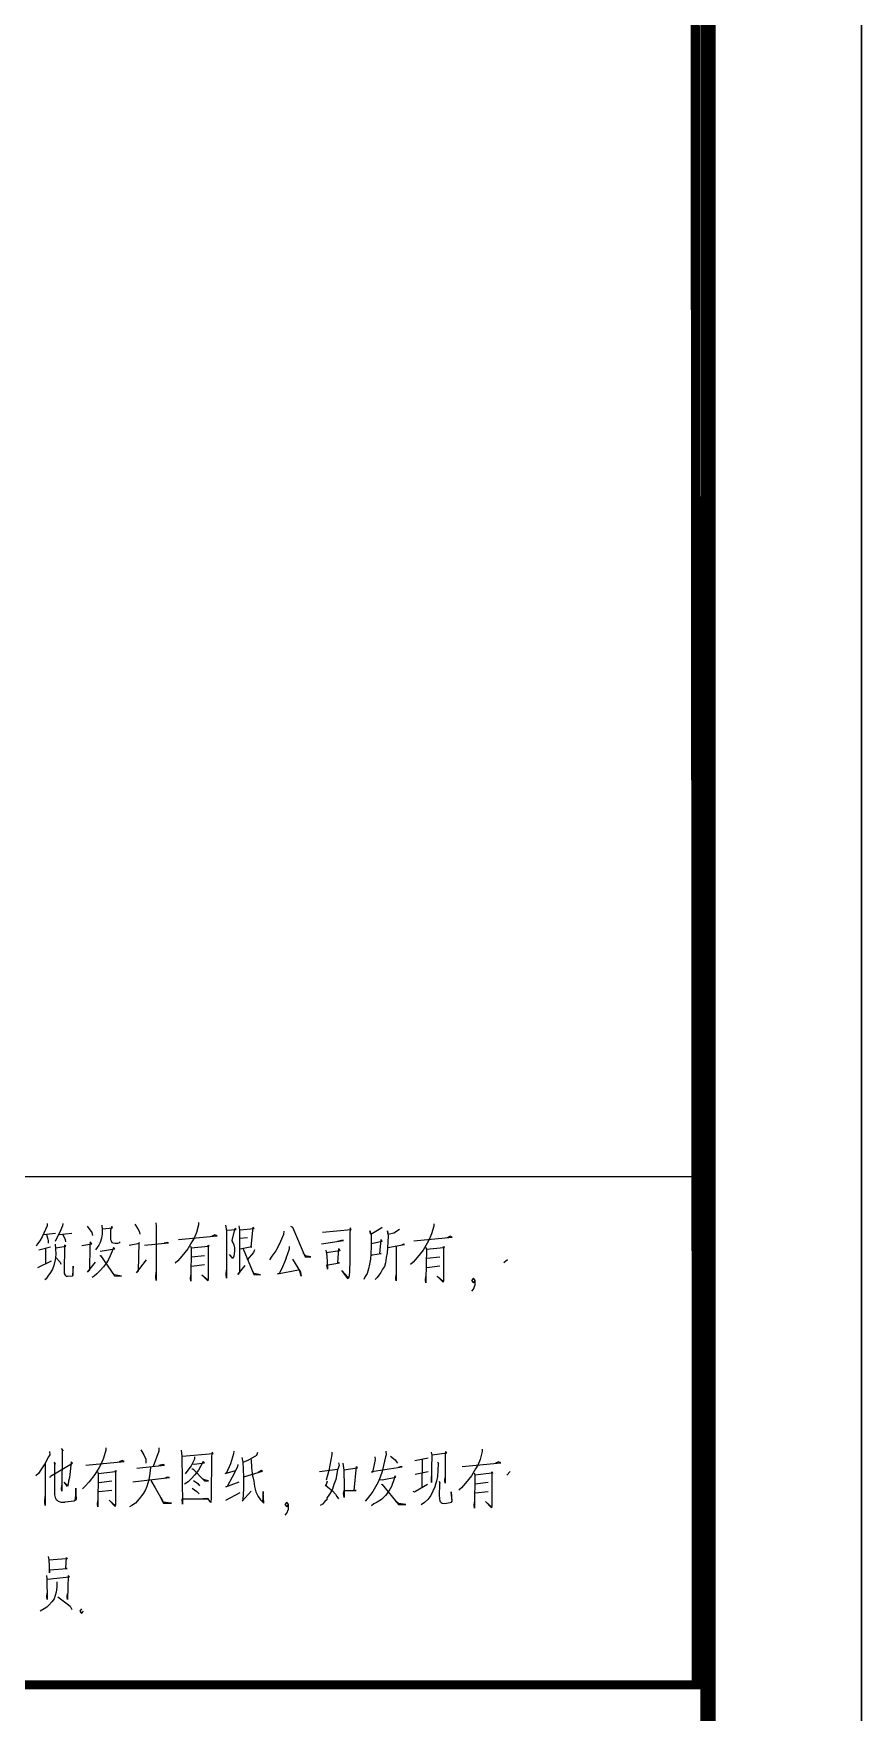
# Model space of a CAD drawing. Extents: x 12152 to 491505, y 111028 to 412681.
# Drawn here: x 486107 to 491505, y 196142 to 207091 of the extents above; entities that cross this region are included whole.
import ezdxf

# ---------------------------------------------------------------- set-up
doc = ezdxf.new("R2010")
doc.units = 0
doc.header["$LTSCALE"] = 1000
doc.header["$MEASUREMENT"] = 0
doc.layers.add('PUB_TITLE', color=4, linetype='Continuous')
doc.layers.add('yichutu', color=7, linetype='Continuous', true_color=0xffffff, plot=False)

# ---------------------------------------------------------------- blocks, each defined once
blk = doc.blocks.new('yct-1051-594-105100-59400-100-1002.0')
at = {"layer": 'yichutu', "color": 7, "true_color": 0xffffff}
blk.add_lwpolyline([(0, 0), (0, 59400), (105100, 59400), (105100, 0)], close=True, dxfattribs=at)

msp = doc.modelspace()

# ---------------------------------------------------------------- linework, layer by layer
at = {"layer": 'PUB_TITLE'}
for p, q in [((482028.7, 199636.3), (490428.7, 199636.3)), ((486195.4, 199316.4), (486161.5, 199243.9)), ((486195.4, 199331.6), (486195.4, 199316.4)), ((486277.6, 199274.1), (486258.3, 199237.8)), ((486294.5, 199316.4), (486277.6, 199274.1)), ((486297, 199331.6), (486294.5, 199316.4)), ((486456.6, 199313.4), (486485.6, 199271.1)), ((486485.6, 199271.1), (486490.5, 199252.9)), ((486551, 199319.5), (486553.4, 199292.3)), ((486553.4, 199292.3), (486553.4, 199262)), ((486555.8, 199295.3), (486621.1, 199301.3)), ((486616.3, 199310.4), (486609, 199286.2)), ((486609, 199286.2), (486609, 199265)), ((486621.1, 199301.3), (486616.3, 199310.4)), ((486766.2, 199325.5), (486785.6, 199295.3)), ((486785.6, 199295.3), (486795.3, 199280.2)), ((486795.3, 199280.2), (486800.1, 199262)), ((486904.1, 199334.6), (486906.5, 199313.4)), ((486906.5, 199313.4), (486906.5, 198959.7)), ((487167.8, 199271.1), (487153.3, 199234.8)), ((487182.3, 199322.5), (487167.8, 199271.1)), ((487182.3, 199337.6), (487182.3, 199322.5)), ((487358.9, 199319.5), (487363.7, 199283.2)), ((487363.7, 199283.2), (487363.7, 198974.8)), ((487366.1, 199286.2), (487426.6, 199292.3)), ((487419.3, 199298.3), (487400, 199222.7)), ((487426.6, 199292.3), (487419.3, 199298.3)), ((487445.9, 199316.4), (487448.4, 199289.2)), ((487448.4, 199289.2), (487448.4, 199011.1)), ((487450.8, 199289.2), (487545.1, 199298.3)), ((487535.4, 199307.4), (487523.3, 199177.4)), ((487545.1, 199298.3), (487535.4, 199307.4)), ((487738.6, 199280.2), (487736.2, 199259)), ((487782.2, 199313.4), (487794.3, 199307.4)), ((487794.3, 199307.4), (487876.5, 199113.9)), ((487990.5, 199274.3), (488176.8, 199292.5)), ((488171.9, 199301.5), (488169.5, 199256.2)), ((488176.8, 199292.5), (488171.9, 199301.5)), ((488300.1, 199283.4), (488307.4, 199259.2)), ((488305, 199259.2), (488300.1, 199283.4)), ((488370.3, 199298.5), (488305, 199259.2)), ((488379.9, 199304.5), (488370.3, 199298.5)), ((488413.8, 199283.4), (488418.6, 199247.1)), ((488418.6, 199259.2), (488413.8, 199283.4)), ((488493.6, 199292.5), (488454.9, 199268.3)), ((488716.2, 199313.6), (488701.7, 199262.2)), ((488716.2, 199328.7), (488716.2, 199313.6)), ((486132.5, 199198.5), (486122.8, 199183.4)), ((486147, 199216.7), (486132.5, 199198.5)), ((486139.7, 199159.2), (486217.1, 199177.4)), ((486161.5, 199243.9), (486147, 199216.7)), ((486171.2, 199259), (486248.6, 199268.1)), ((486183.3, 199165.3), (486183.3, 199065.5)), ((486190.5, 199259), (486200.2, 199228.8)), ((486200.2, 199228.8), (486202.6, 199219.7)), ((486202.6, 199219.7), (486202.6, 199201.5)), ((486258.3, 199237.8), (486246.2, 199213.6)), ((486246.2, 199195.5), (486248.6, 199168.3)), ((486248.6, 199168.3), (486251, 199129)), ((486251, 199171.3), (486316.3, 199183.4)), ((486272.8, 199259), (486355, 199268.1)), ((486297, 199259), (486311.5, 199225.7)), ((486309.1, 199171.3), (486306.6, 199026.2)), ((486309.1, 199189.5), (486309.1, 199171.3)), ((486316.3, 199183.4), (486309.1, 199189.5)), ((486311.5, 199225.7), (486313.9, 199210.6)), ((486420.3, 199186.4), (486485.6, 199198.5)), ((486473.5, 199186.4), (486471.1, 199026.2)), ((486476, 199210.6), (486473.5, 199186.4)), ((486485.6, 199198.5), (486476, 199210.6)), ((486521.9, 199174.3), (486509.8, 199159.2)), ((486531.6, 199189.5), (486521.9, 199174.3)), ((486541.3, 199207.6), (486531.6, 199189.5)), ((486548.5, 199234.8), (486541.3, 199207.6)), ((486541.3, 199150.1), (486635.6, 199165.3)), ((486553.4, 199262), (486548.5, 199234.8)), ((486609, 199265), (486609, 199246.9)), ((486609, 199246.9), (486609, 199225.7)), ((486609, 199225.7), (486611.4, 199216.7)), ((486611.4, 199216.7), (486616.3, 199207.6)), ((486616.3, 199207.6), (486625.9, 199204.6)), ((486628.4, 199174.3), (486618.7, 199150.1)), ((486625.9, 199204.6), (486638, 199201.5)), ((486635.6, 199165.3), (486628.4, 199174.3)), ((486638, 199201.5), (486655, 199201.5)), ((486655, 199201.5), (486664.6, 199204.6)), ((486664.6, 199204.6), (486671.9, 199210.6)), ((486729.9, 199189.5), (486797.7, 199201.5)), ((486792.8, 199207.6), (486788, 199020.1)), ((486797.7, 199201.5), (486792.8, 199207.6)), ((486829.1, 199189.5), (486986.4, 199204.6)), ((486976.7, 199207.6), (486957.3, 199201.5)), ((486986.4, 199204.6), (486976.7, 199207.6)), ((487051.7, 199225.7), (487303.2, 199249.9)), ((487112.1, 199165.3), (487073.4, 199116.9)), ((487138.7, 199210.6), (487112.1, 199165.3)), ((487129.1, 199183.4), (487133.9, 199171.3)), ((487133.9, 199171.3), (487131.5, 198971.8)), ((487133.9, 199171.3), (487245.2, 199183.4)), ((487153.3, 199234.8), (487138.7, 199210.6)), ((487245.2, 199189.5), (487250, 199183.4)), ((487245.2, 199183.4), (487245.2, 199189.5)), ((487250, 199183.4), (487245.2, 199180.4)), ((487245.2, 199180.4), (487245.2, 198968.7)), ((487288.7, 199256), (487269.4, 199246.9)), ((487303.2, 199249.9), (487288.7, 199256)), ((487400, 199222.7), (487400, 199216.7)), ((487400, 199216.7), (487404.8, 199207.6)), ((487404.8, 199207.6), (487412.1, 199192.5)), ((487412.1, 199192.5), (487416.9, 199171.3)), ((487416.9, 199171.3), (487416.9, 199153.2)), ((487501.6, 199237.8), (487450.8, 199231.8)), ((487530.6, 199177.4), (487453.2, 199162.2)), ((487472.6, 199165.3), (487542.7, 198999)), ((487523.3, 199177.4), (487530.6, 199177.4)), ((487709.6, 199198.5), (487685.4, 199153.2)), ((487736.2, 199259), (487709.6, 199198.5)), ((487772.5, 199162.2), (487750.7, 199101.8)), ((487772.5, 199180.4), (487772.5, 199162.2)), ((487983.2, 199198.7), (488128.4, 199219.9)), ((488113.9, 199219.9), (488087.3, 199213.8)), ((488089.7, 199074.7), (488096.9, 199168.5)), ((488096.9, 199168.5), (488104.2, 199153.4)), ((488128.4, 199219.9), (488113.9, 199219.9)), ((488169.5, 199256.2), (488169.5, 199086.8)), ((488307.4, 199180.6), (488305, 199132.2)), ((488307.4, 199259.2), (488307.4, 199180.6)), ((488377.5, 199213.8), (488309.8, 199198.7)), ((488365.4, 199132.2), (488372.7, 199225.9)), ((488372.7, 199225.9), (488377.5, 199213.8)), ((488413.8, 199171.5), (488411.4, 199138.2)), ((488416.2, 199210.8), (488413.8, 199171.5)), ((488418.6, 199247.1), (488416.2, 199210.8)), ((488416.2, 199174.5), (488525.1, 199192.7)), ((488454.9, 199268.3), (488418.6, 199259.2)), ((488471.9, 199180.6), (488471.9, 198956.8)), ((488517.8, 199195.7), (488505.7, 199189.6)), ((488525.1, 199192.7), (488517.8, 199195.7)), ((488585.5, 199216.9), (488837.1, 199241)), ((488672.6, 199201.7), (488646, 199156.4)), ((488662.9, 199174.5), (488667.8, 199162.4)), ((488667.8, 199162.4), (488665.4, 198962.9)), ((488667.8, 199162.4), (488779.1, 199174.5)), ((488687.1, 199225.9), (488672.6, 199201.7)), ((488701.7, 199262.2), (488687.1, 199225.9)), ((488779.1, 199180.6), (488783.9, 199174.5)), ((488779.1, 199174.5), (488779.1, 199180.6)), ((488783.9, 199174.5), (488779.1, 199171.5)), ((488779.1, 199171.5), (488779.1, 198959.9)), ((488822.6, 199247.1), (488803.2, 199238)), ((488837.1, 199241), (488822.6, 199247.1)), ((486134.9, 199044.3), (486224.4, 199086.6)), ((486238.9, 199056.4), (486229.2, 199032.2)), ((486246.2, 199092.7), (486238.9, 199056.4)), ((486251, 199129), (486246.2, 199092.7)), ((486251, 199107.8), (486280, 199077.6)), ((486280, 199077.6), (486284.9, 199065.5)), ((486364.7, 199053.4), (486359.9, 198992.9)), ((486364.7, 198992.9), (486364.7, 199053.4)), ((486459, 199014.1), (486509.8, 199077.6)), ((486538.9, 199122.9), (486543.7, 199122.9)), ((486543.7, 199122.9), (486633.2, 198989.9)), ((486582.4, 199074.6), (486563, 199047.3)), ((486594.5, 199095.7), (486582.4, 199074.6)), ((486606.6, 199119.9), (486594.5, 199095.7)), ((486618.7, 199150.1), (486606.6, 199119.9)), ((486778.3, 199008), (486843.6, 199092.7)), ((487046.8, 199086.6), (487029.9, 199071.5)), ((487073.4, 199116.9), (487046.8, 199086.6)), ((487221, 199119.9), (487136.3, 199110.8)), ((487136.3, 199053.4), (487221, 199062.5)), ((487383.1, 199129), (487404.8, 199104.8)), ((487404.8, 199101.8), (487383.1, 199129)), ((487412.1, 199116.9), (487404.8, 199101.8)), ((487414.5, 199132), (487412.1, 199116.9)), ((487416.9, 199153.2), (487414.5, 199132)), ((487438.7, 198999), (487487.1, 199056.4)), ((487540.3, 199141.1), (487499.2, 199092.7)), ((487547.5, 199159.2), (487540.3, 199141.1)), ((487661.2, 199116.9), (487644.3, 199092.7)), ((487685.4, 199153.2), (487661.2, 199116.9)), ((487731.4, 199053.4), (487707.2, 199002)), ((487753.1, 199104.8), (487731.4, 199053.4)), ((487750.7, 199101.8), (487753.1, 199104.8)), ((487794.3, 199098.7), (487847.5, 199014.1)), ((487878.9, 199119.9), (487864.4, 199141.1)), ((487876.5, 199113.9), (487881.3, 199113.9)), ((487915.2, 199113.9), (487878.9, 199119.9)), ((487881.3, 199113.9), (487915.2, 199113.9)), ((488013.2, 199157.5), (488018, 199121.2)), ((488104.2, 199153.4), (488014.7, 199138.2)), ((488014.7, 199059.6), (488101.8, 199074.7)), ((488018, 199121.2), (488022.9, 199033.5)), ((488022.9, 199033.5), (488020.5, 199054.7)), ((488101.8, 199074.7), (488089.7, 199074.7)), ((488169.5, 199086.8), (488167.1, 199020.3)), ((488297.7, 199065.7), (488290.4, 199035.4)), ((488302.5, 199098.9), (488297.7, 199065.7)), ((488305, 199132.2), (488302.5, 199098.9)), ((488312.2, 199123.1), (488317, 199126.2)), ((488317, 199126.2), (488372.7, 199135.2)), ((488372.7, 199135.2), (488365.4, 199132.2)), ((488401.7, 199074.7), (488394.5, 199050.6)), ((488406.5, 199108), (488401.7, 199074.7)), ((488411.4, 199138.2), (488406.5, 199108)), ((488580.7, 199077.8), (488563.8, 199062.7)), ((488607.3, 199108), (488580.7, 199077.8)), ((488646, 199156.4), (488607.3, 199108)), ((488754.9, 199111), (488670.2, 199102)), ((488670.2, 199044.5), (488754.9, 199053.6)), ((489197.5, 199092.9), (489173.3, 199074.7)), ((486188.1, 198968.7), (486180.9, 198962.7)), ((486200.2, 198986.9), (486188.1, 198968.7)), ((486217.1, 199011.1), (486200.2, 198986.9)), ((486229.2, 199032.2), (486217.1, 199011.1)), ((486306.6, 199026.2), (486306.6, 199005)), ((486306.6, 199005), (486311.5, 198992.9)), ((486311.5, 198992.9), (486318.7, 198986.9)), ((486318.7, 198986.9), (486328.4, 198986.9)), ((486328.4, 198986.9), (486359.9, 198989.9)), ((486359.9, 198989.9), (486364.7, 198992.9)), ((486471.1, 199026.2), (486459, 199014.1)), ((486502.6, 198986.9), (486488.1, 198977.8)), ((486519.5, 199002), (486502.6, 198986.9)), ((486541.3, 199023.2), (486519.5, 199002)), ((486563, 199047.3), (486541.3, 199023.2)), ((486633.2, 198995.9), (486621.1, 199008)), ((486679.2, 198986.9), (486633.2, 198995.9)), ((486633.2, 198989.9), (486679.2, 198986.9)), ((486788, 199020.1), (486778.3, 199008)), ((486904.1, 198983.8), (486906.5, 199014.1)), ((486906.5, 198959.7), (486904.1, 198983.8)), ((487129.1, 198971.8), (487131.5, 198992.9)), ((487131.5, 198953.6), (487129.1, 198971.8)), ((487131.5, 198971.8), (487131.5, 198953.6)), ((487204.1, 198995.9), (487242.8, 198962.7)), ((487242.8, 198956.6), (487204.1, 198995.9)), ((487245.2, 198968.7), (487242.8, 198956.6)), ((487361.3, 198999), (487363.7, 199026.2)), ((487363.7, 198974.8), (487361.3, 198999)), ((487448.4, 199011.1), (487438.7, 198999)), ((487542.7, 199005), (487533, 199023.2)), ((487586.2, 198995.9), (487542.7, 199005)), ((487542.7, 198999), (487586.2, 198995.9)), ((487697.5, 199002), (487833, 199029.2)), ((487707.2, 199002), (487697.5, 199002)), ((487852.3, 198986.9), (487842.6, 199020.1)), ((487847.5, 199014.1), (487852.3, 198986.9)), ((488116.3, 199023.3), (488157.4, 198978)), ((488157.4, 198968.9), (488116.3, 199023.3)), ((488159.8, 198975), (488157.4, 198968.9)), ((488164.7, 198990.1), (488159.8, 198975)), ((488167.1, 199020.3), (488164.7, 198990.1)), ((488268.7, 198984), (488259, 198965.9)), ((488280.8, 199005.2), (488268.7, 198984)), ((488290.4, 199035.4), (488280.8, 199005.2)), ((488346.1, 198978), (488334, 198965.9)), ((488358.2, 198993.1), (488346.1, 198978)), ((488370.3, 199011.3), (488358.2, 198993.1)), ((488382.4, 199032.4), (488370.3, 199011.3)), ((488394.5, 199050.6), (488382.4, 199032.4)), ((488469.4, 198971.9), (488471.9, 198996.1)), ((488471.9, 198956.8), (488469.4, 198971.9)), ((488662.9, 198962.9), (488665.4, 198984)), ((488665.4, 198944.7), (488662.9, 198962.9)), ((488665.4, 198962.9), (488665.4, 198944.7)), ((488737.9, 198987.1), (488776.6, 198953.8)), ((488776.6, 198947.8), (488737.9, 198987.1)), ((488779.1, 198959.9), (488776.6, 198947.8)), ((488975, 198975), (488962.9, 198959.9)), ((488962.9, 198959.9), (488975, 198944.7)), ((488987.1, 198959.9), (488975, 198975)), ((488975, 198944.7), (488987.1, 198959.9)), ((488987.1, 198929.6), (488987.1, 198959.9)), ((488965.3, 198890.3), (488975, 198902.4)), ((488975, 198902.4), (488987.1, 198929.6)), ((486286.7, 197864), (486298.8, 197848.9)), ((486294, 197851.9), (486291.6, 197585.8)), ((486298.8, 197848.9), (486294, 197851.9)), ((486577, 197851.9), (486562.5, 197800.5)), ((486577, 197867), (486577, 197851.9)), ((486806.8, 197854.9), (486826.1, 197821.7)), ((486922.9, 197867), (486922.9, 197845.8)), ((487068, 197851.9), (487072.9, 197812.6)), ((489032.5, 197858.1), (489032.5, 197843)), ((486180.3, 197764.2), (486153.7, 197724.9)), ((486204.5, 197809.6), (486180.3, 197764.2)), ((486182.7, 197764.2), (486182.7, 197492.1)), ((486211.7, 197821.7), (486204.5, 197809.6)), ((486209.3, 197842.8), (486211.7, 197821.7)), ((486216.6, 197682.6), (486359.3, 197767.2)), ((486240.8, 197776.3), (486248, 197761.2)), ((486243.2, 197767.2), (486243.2, 197582.8)), ((486248, 197761.2), (486243.2, 197767.2)), ((486352, 197776.3), (486344.8, 197712.8)), ((486359.3, 197767.2), (486352, 197776.3)), ((486446.4, 197755.1), (486697.9, 197779.3)), ((486533.5, 197740), (486506.8, 197694.7)), ((486548, 197764.2), (486533.5, 197740)), ((486562.5, 197800.5), (486548, 197764.2)), ((486683.4, 197785.4), (486664.1, 197776.3)), ((486697.9, 197779.3), (486683.4, 197785.4)), ((486780.2, 197734), (486959.2, 197755.1)), ((486826.1, 197821.7), (486838.2, 197794.4)), ((486838.2, 197794.4), (486838.2, 197767.2)), ((486869.7, 197740), (486864.8, 197700.7)), ((486922.9, 197845.8), (486886.6, 197746.1)), ((486951.9, 197758.2), (486922.9, 197752.1)), ((486959.2, 197755.1), (486951.9, 197758.2)), ((487072.9, 197812.6), (487077.7, 197501.2)), ((487075.3, 197812.6), (487278.5, 197830.7)), ((487133.3, 197749.1), (487106.7, 197712.8)), ((487155.1, 197794.4), (487133.3, 197749.1)), ((487143, 197764.2), (487152.7, 197761.2)), ((487152.7, 197761.2), (487220.4, 197770.3)), ((487155.1, 197809.6), (487155.1, 197794.4)), ((487213.2, 197779.3), (487181.7, 197721.9)), ((487220.4, 197770.3), (487213.2, 197779.3)), ((487266.4, 197812.6), (487264, 197540.5)), ((487271.2, 197839.8), (487266.4, 197812.6)), ((487278.5, 197830.7), (487271.2, 197839.8)), ((487389.7, 197764.2), (487363.1, 197700.7)), ((487409.1, 197827.7), (487389.7, 197764.2)), ((487435.7, 197743), (487401.8, 197676.5)), ((487411.5, 197845.8), (487409.1, 197827.7)), ((487438.1, 197758.2), (487435.7, 197743)), ((487464.7, 197803.5), (487472, 197773.3)), ((487472, 197773.3), (487474.4, 197679.5)), ((487503.4, 197785.4), (487474.4, 197773.3)), ((487559.1, 197818.6), (487503.4, 197785.4)), ((487525.2, 197791.4), (487527.6, 197737)), ((487566.3, 197836.8), (487559.1, 197818.6)), ((488050.4, 197824.9), (488031.1, 197719.1)), ((488050.4, 197840), (488050.4, 197824.9)), ((488098.8, 197752.3), (488089.1, 197725.1)), ((488093.9, 197770.5), (488098.8, 197752.3)), ((488123, 197767.4), (488130.2, 197722.1)), ((488198, 197589), (488212.5, 197746.3)), ((488212.5, 197746.3), (488217.3, 197734.2)), ((488311.6, 197713), (488510, 197743.2)), ((488333.4, 197791.6), (488316.5, 197707)), ((488331, 197809.8), (488333.4, 197791.6)), ((488389, 197752.3), (488379.4, 197713)), ((488401.1, 197809.8), (488389, 197752.3)), ((488406, 197821.9), (488401.1, 197809.8)), ((488403.6, 197846), (488406, 197821.9)), ((488435, 197812.8), (488464, 197788.6)), ((488464, 197788.6), (488473.7, 197776.5)), ((488473.7, 197776.5), (488478.5, 197767.4)), ((488497.9, 197743.2), (488483.4, 197740.2)), ((488510, 197743.2), (488497.9, 197743.2)), ((488679.3, 197800.7), (488592.2, 197782.5)), ((488640.6, 197788.6), (488638.2, 197610.2)), ((488698.7, 197840), (488703.5, 197818.8)), ((488703.5, 197818.8), (488701.1, 197734.2)), ((488705.9, 197821.9), (488800.3, 197833.9)), ((488739.8, 197773.5), (488749.5, 197764.4)), ((488744.6, 197764.4), (488742.2, 197719.1)), ((488749.5, 197764.4), (488744.6, 197764.4)), ((488793, 197843), (488790.6, 197827.9)), ((488790.6, 197827.9), (488790.6, 197676.7)), ((488800.3, 197833.9), (488793, 197843)), ((488901.9, 197746.3), (489153.4, 197770.5)), ((489003.4, 197755.3), (488988.9, 197731.1)), ((489018, 197791.6), (489003.4, 197755.3)), ((489032.5, 197843), (489018, 197791.6)), ((489138.9, 197776.5), (489119.6, 197767.4)), ((489153.4, 197770.5), (489138.9, 197776.5)), ((486139.2, 197700.7), (486122.2, 197685.6)), ((486153.7, 197724.9), (486139.2, 197700.7)), ((486209.3, 197679.5), (486214.2, 197676.5)), ((486214.2, 197676.5), (486216.6, 197682.6)), ((486306.1, 197643.3), (486327.8, 197622.1)), ((486327.8, 197616.1), (486306.1, 197643.3)), ((486332.7, 197631.2), (486327.8, 197616.1)), ((486327.8, 197622.1), (486330.3, 197628.1)), ((486335.1, 197649.3), (486332.7, 197631.2)), ((486339.9, 197673.5), (486335.1, 197649.3)), ((486344.8, 197712.8), (486339.9, 197673.5)), ((486468.1, 197646.3), (486441.5, 197616.1)), ((486506.8, 197694.7), (486468.1, 197646.3)), ((486523.8, 197712.8), (486528.6, 197700.7)), ((486528.6, 197700.7), (486526.2, 197501.2)), ((486528.6, 197700.7), (486639.9, 197712.8)), ((486615.7, 197649.3), (486531, 197640.2)), ((486639.9, 197718.9), (486644.7, 197712.8)), ((486639.9, 197712.8), (486639.9, 197718.9)), ((486644.7, 197712.8), (486639.9, 197709.8)), ((486639.9, 197709.8), (486639.9, 197498.1)), ((486753.6, 197646.3), (486993, 197673.5)), ((486857.6, 197658.4), (486845.5, 197616.1)), ((486864.8, 197700.7), (486857.6, 197658.4)), ((486872.1, 197655.4), (486898.7, 197607)), ((486978.5, 197676.5), (486959.2, 197667.5)), ((486990.6, 197673.5), (486978.5, 197676.5)), ((487114, 197646.3), (487089.8, 197631.2)), ((487106.7, 197712.8), (487094.6, 197697.7)), ((487135.8, 197667.5), (487114, 197646.3)), ((487157.5, 197691.6), (487135.8, 197667.5)), ((487138.2, 197731), (487145.4, 197731)), ((487145.4, 197731), (487220.4, 197652.3)), ((487150.3, 197655.4), (487176.9, 197634.2)), ((487181.7, 197721.9), (487157.5, 197691.6)), ((487176.9, 197634.2), (487189, 197619.1)), ((487220.4, 197658.4), (487208.3, 197664.4)), ((487247, 197652.3), (487220.4, 197658.4)), ((487220.4, 197652.3), (487247, 197652.3)), ((487355.9, 197700.7), (487423.6, 197718.9)), ((487363.1, 197700.7), (487355.9, 197700.7)), ((487360.7, 197613), (487447.8, 197646.3)), ((487401.8, 197676.5), (487368, 197616.1)), ((487474.4, 197679.5), (487474.4, 197600.9)), ((487476.8, 197679.5), (487600.2, 197715.8)), ((487527.6, 197737), (487534.9, 197685.6)), ((487534.9, 197685.6), (487537.3, 197679.5)), ((487537.3, 197679.5), (487542.1, 197649.3)), ((487542.1, 197649.3), (487547, 197616.1)), ((487592.9, 197718.9), (487571.2, 197706.8)), ((487600.2, 197715.8), (487592.9, 197718.9)), ((487970.6, 197713), (488089.1, 197728.1)), ((488019.9, 197650.6), (488012.6, 197620.4)), ((488031.1, 197719.1), (488014.1, 197655.6)), ((488064.9, 197628.3), (488055.2, 197598.1)), ((488077, 197661.6), (488064.9, 197628.3)), ((488089.1, 197725.1), (488077, 197661.6)), ((488217.3, 197734.2), (488130.2, 197722.1)), ((488130.2, 197722.1), (488132.6, 197616.2)), ((488316.5, 197707), (488311.6, 197713)), ((488352.8, 197643.5), (488335.8, 197613.2)), ((488367.3, 197676.7), (488352.8, 197643.5)), ((488379.4, 197713), (488367.3, 197676.7)), ((488367.3, 197661.6), (488379.4, 197658.6)), ((488372.1, 197631.4), (488379.4, 197628.3)), ((488379.4, 197658.6), (488468.9, 197676.7)), ((488379.4, 197628.3), (488485.8, 197498.3)), ((488456.8, 197664.6), (488439.8, 197616.2)), ((488461.6, 197685.8), (488456.8, 197664.6)), ((488468.9, 197676.7), (488461.6, 197685.8)), ((488594.7, 197694.9), (488679.3, 197713)), ((488597.1, 197586), (488674.5, 197631.4)), ((488701.1, 197734.2), (488701.1, 197640.4)), ((488701.1, 197655.6), (488701.1, 197679.7)), ((488701.1, 197640.4), (488701.1, 197655.6)), ((488730.1, 197637.4), (488722.9, 197613.2)), ((488734.9, 197649.5), (488730.1, 197637.4)), ((488739.8, 197679.7), (488734.9, 197649.5)), ((488742.2, 197719.1), (488739.8, 197679.7)), ((488751.9, 197649.5), (488756.7, 197637.4)), ((488754.3, 197631.4), (488751.9, 197555.8)), ((488756.7, 197637.4), (488754.3, 197631.4)), ((488788.2, 197655.6), (488790.6, 197673.7)), ((488790.6, 197637.4), (488788.2, 197655.6)), ((488790.6, 197676.7), (488790.6, 197637.4)), ((488923.6, 197637.4), (488897, 197607.2)), ((488962.3, 197685.8), (488923.6, 197637.4)), ((488988.9, 197731.1), (488962.3, 197685.8)), ((488979.3, 197703.9), (488984.1, 197691.8)), ((488984.1, 197691.8), (488981.7, 197492.3)), ((488984.1, 197691.8), (489095.4, 197703.9)), ((489071.2, 197640.4), (488986.5, 197631.4)), ((489095.4, 197710), (489100.2, 197703.9)), ((489095.4, 197703.9), (489095.4, 197710)), ((489100.2, 197703.9), (489095.4, 197700.9)), ((489095.4, 197700.9), (489095.4, 197489.3)), ((489213.9, 197713), (489192.1, 197688.8)), ((486180.3, 197516.3), (486182.7, 197549.5)), ((486243.2, 197582.8), (486243.2, 197561.6)), ((486243.2, 197561.6), (486248, 197543.5)), ((486248, 197543.5), (486252.9, 197531.4)), ((486252.9, 197531.4), (486260.1, 197525.3)), ((486260.1, 197525.3), (486267.4, 197519.3)), ((486267.4, 197519.3), (486286.7, 197513.2)), ((486289.1, 197600.9), (486291.6, 197622.1)), ((486291.6, 197585.8), (486289.1, 197600.9)), ((486313.3, 197516.3), (486352, 197519.3)), ((486352, 197519.3), (486371.4, 197522.3)), ((486378.6, 197531.4), (486371.4, 197522.3)), ((486371.4, 197522.3), (486385.9, 197531.4)), ((486381.1, 197604), (486378.6, 197531.4)), ((486385.9, 197531.4), (486381.1, 197604)), ((486441.5, 197616.1), (486424.6, 197600.9)), ((486523.8, 197501.2), (486526.2, 197522.3)), ((486531, 197582.8), (486615.7, 197591.9)), ((486598.8, 197525.3), (486637.5, 197492.1)), ((486637.5, 197486), (486598.8, 197525.3)), ((486794.7, 197534.4), (486770.5, 197507.2)), ((486818.9, 197564.7), (486794.7, 197534.4)), ((486833.4, 197588.8), (486818.9, 197564.7)), ((486845.5, 197616.1), (486833.4, 197588.8)), ((486898.7, 197607), (486925.3, 197561.6)), ((486925.3, 197561.6), (486954.3, 197507.2)), ((486954.3, 197513.2), (486937.4, 197540.5)), ((487075.3, 197534.4), (487247, 197534.4)), ((487077.7, 197501.2), (487075.3, 197534.4)), ((487140.6, 197604), (487172, 197582.8)), ((487172, 197582.8), (487186.6, 197567.7)), ((487234.9, 197537.4), (487210.7, 197534.4)), ((487247, 197534.4), (487234.9, 197537.4)), ((487261.5, 197510.2), (487244.6, 197534.4)), ((487264, 197540.5), (487261.5, 197510.2)), ((487368, 197616.1), (487360.7, 197613)), ((487360.7, 197525.3), (487452.6, 197576.7)), ((487467.1, 197519.3), (487525.2, 197585.8)), ((487472, 197528.4), (487467.1, 197519.3)), ((487474.4, 197600.9), (487472, 197528.4)), ((487547, 197616.1), (487556.6, 197579.8)), ((487556.6, 197579.8), (487571.2, 197549.5)), ((487571.2, 197549.5), (487585.7, 197528.4)), ((487585.7, 197528.4), (487600.2, 197516.3)), ((487602.6, 197582.8), (487600.2, 197513.2)), ((487607.4, 197507.2), (487602.6, 197582.8)), ((488022.3, 197532.7), (488005.4, 197517.6)), ((488006.9, 197625.3), (488026.2, 197610.2)), ((488035.9, 197564.8), (488016.5, 197537.6)), ((488026.2, 197610.2), (488052.8, 197589)), ((488050.4, 197589), (488035.9, 197564.8)), ((488055.2, 197598.1), (488050.4, 197589)), ((488052.8, 197589), (488074.6, 197564.8)), ((488074.6, 197564.8), (488084.3, 197549.7)), ((488084.3, 197549.7), (488093.9, 197534.6)), ((488127.8, 197570.9), (488132.6, 197589)), ((488132.6, 197543.7), (488127.8, 197570.9)), ((488132.6, 197616.2), (488132.6, 197543.7)), ((488132.6, 197589), (488210, 197589)), ((488210, 197589), (488198, 197589)), ((488282.6, 197534.6), (488268.1, 197519.5)), ((488299.5, 197555.8), (488282.6, 197534.6)), ((488318.9, 197583), (488299.5, 197555.8)), ((488335.8, 197613.2), (488318.9, 197583)), ((488374.5, 197531.6), (488347.9, 197513.4)), ((488401.1, 197555.8), (488374.5, 197531.6)), ((488422.9, 197586), (488401.1, 197555.8)), ((488439.8, 197616.2), (488422.9, 197586)), ((488485.8, 197504.4), (488466.5, 197519.5)), ((488580.1, 197586), (488589.8, 197580)), ((488589.8, 197580), (488597.1, 197586)), ((488676.9, 197531.6), (488655.1, 197510.4)), ((488696.2, 197555.8), (488676.9, 197531.6)), ((488710.8, 197586), (488696.2, 197555.8)), ((488722.9, 197613.2), (488710.8, 197586)), ((488751.9, 197555.8), (488754.3, 197537.6)), ((488754.3, 197537.6), (488756.7, 197519.5)), ((488756.7, 197519.5), (488764, 197510.4)), ((488829.3, 197580), (488834.1, 197519.5)), ((488836.5, 197519.5), (488829.3, 197580)), ((488834.1, 197519.5), (488829.3, 197513.4)), ((488831.7, 197513.4), (488836.5, 197519.5)), ((488897, 197607.2), (488880.1, 197592.1)), ((488986.5, 197573.9), (489071.2, 197583)), ((486182.7, 197492.1), (486180.3, 197516.3)), ((486286.7, 197513.2), (486310.9, 197513.2)), ((486310.9, 197513.2), (486313.3, 197516.3)), ((486526.2, 197483), (486523.8, 197501.2)), ((486526.2, 197501.2), (486526.2, 197483)), ((486639.9, 197498.1), (486637.5, 197486)), ((486746.3, 197492.1), (486731.8, 197483)), ((486770.5, 197507.2), (486746.3, 197492.1)), ((487000.3, 197507.2), (486954.3, 197513.2)), ((486954.3, 197507.2), (487005.1, 197507.2)), ((487005.1, 197507.2), (487000.3, 197507.2)), ((487600.2, 197516.3), (487607.4, 197507.2)), ((487757.4, 197513.2), (487745.3, 197498.1)), ((487745.3, 197498.1), (487757.4, 197483)), ((487747.7, 197428.6), (487757.4, 197440.7)), ((487769.5, 197498.1), (487757.4, 197513.2)), ((487757.4, 197483), (487769.5, 197498.1)), ((487757.4, 197440.7), (487769.5, 197467.9)), ((487769.5, 197467.9), (487769.5, 197498.1)), ((487990.9, 197499.4), (487976.3, 197490.4)), ((488005.4, 197517.6), (487990.9, 197499.4)), ((488326.2, 197501.3), (488309.2, 197489.3)), ((488347.9, 197513.4), (488326.2, 197501.3)), ((488534.2, 197498.3), (488485.8, 197504.4)), ((488485.8, 197498.3), (488534.2, 197498.3)), ((488655.1, 197510.4), (488633.4, 197495.3)), ((488764, 197510.4), (488771.2, 197507.4)), ((488771.2, 197507.4), (488785.7, 197504.4)), ((488785.7, 197504.4), (488822, 197510.4)), ((488822, 197510.4), (488831.7, 197513.4)), ((488979.3, 197492.3), (488981.7, 197513.4)), ((488981.7, 197474.1), (488979.3, 197492.3)), ((488981.7, 197492.3), (488981.7, 197474.1)), ((489054.2, 197516.5), (489092.9, 197483.2)), ((489092.9, 197477.2), (489054.2, 197516.5)), ((489095.4, 197489.3), (489092.9, 197477.2)), ((486202.1, 197158.9), (486206.9, 197137.8)), ((486318.2, 197143.8), (486206.9, 197134.7)), ((486206.9, 197137.8), (486209.3, 197053.1)), ((486315.8, 197080.3), (486320.6, 197152.9)), ((486325.4, 197143.8), (486318.2, 197143.8)), ((486320.6, 197152.9), (486325.4, 197143.8)), ((486190, 197035), (486192.4, 197010.8)), ((486192.4, 197010.8), (486194.8, 196877.7)), ((486194.8, 197010.8), (486339.9, 197025.9)), ((486209.3, 197071.2), (486325.4, 197080.3)), ((486209.3, 197053.1), (486209.3, 197071.2)), ((486257.7, 196992.6), (486257.7, 196959.4)), ((486325.4, 197080.3), (486315.8, 197080.3)), ((486332.7, 197035), (486327.8, 196877.7)), ((486339.9, 197025.9), (486332.7, 197035)), ((486192.4, 196898.9), (486194.8, 196920.1)), ((486194.8, 196877.7), (486192.4, 196898.9)), ((486226.3, 196862.6), (486206.9, 196841.4)), ((486240.8, 196883.8), (486226.3, 196862.6)), ((486248, 196904.9), (486240.8, 196883.8)), ((486252.9, 196926.1), (486248, 196904.9)), ((486257.7, 196959.4), (486252.9, 196926.1)), ((486265, 196895.9), (486325.4, 196850.5)), ((486325.4, 196892.8), (486327.8, 196917)), ((486327.8, 196877.7), (486325.4, 196892.8)), ((486175.5, 196817.2), (486148.8, 196802.1)), ((486192.4, 196829.3), (486175.5, 196817.2)), ((486206.9, 196841.4), (486192.4, 196829.3)), ((486325.4, 196850.5), (486344.8, 196835.4)), ((486344.8, 196835.4), (486356.9, 196814.2)), ((486419.5, 196816.6), (486407.7, 196801.8)), ((486407.7, 196801.8), (486419.5, 196787)), ((486419.5, 196787), (486431.3, 196801.8))]:
    msp.add_line(p, q, dxfattribs=at)
at = {"layer": 'PUB_TITLE', "color": 0}
msp.add_lwpolyline([(386404.7, 171762.5), (491504.7, 171762.5), (491504.7, 231162.5), (386404.7, 231162.5)], close=True, dxfattribs=at)
at = {"layer": 'PUB_TITLE', "color": 0, "const_width": 100}
msp.add_lwpolyline([(388904.7, 172762.5), (490504.7, 172762.5), (490504.7, 230162.5), (388904.7, 230162.5)], close=True, dxfattribs=at)
at = {"layer": 'PUB_TITLE', "const_width": 60}
msp.add_lwpolyline([(490428.7, 196322), (490413.4, 217923.4), (482028.7, 217921.9), (482028.7, 196322)], close=True, dxfattribs=at)

# ---------------------------------------------------------------- block references
at = {"layer": 'yichutu'}
msp.add_blockref('yct-1051-594-105100-59400-100-1002.0', (386404.7, 171762.5), dxfattribs=at)

doc.saveas('drawing.dxf')
